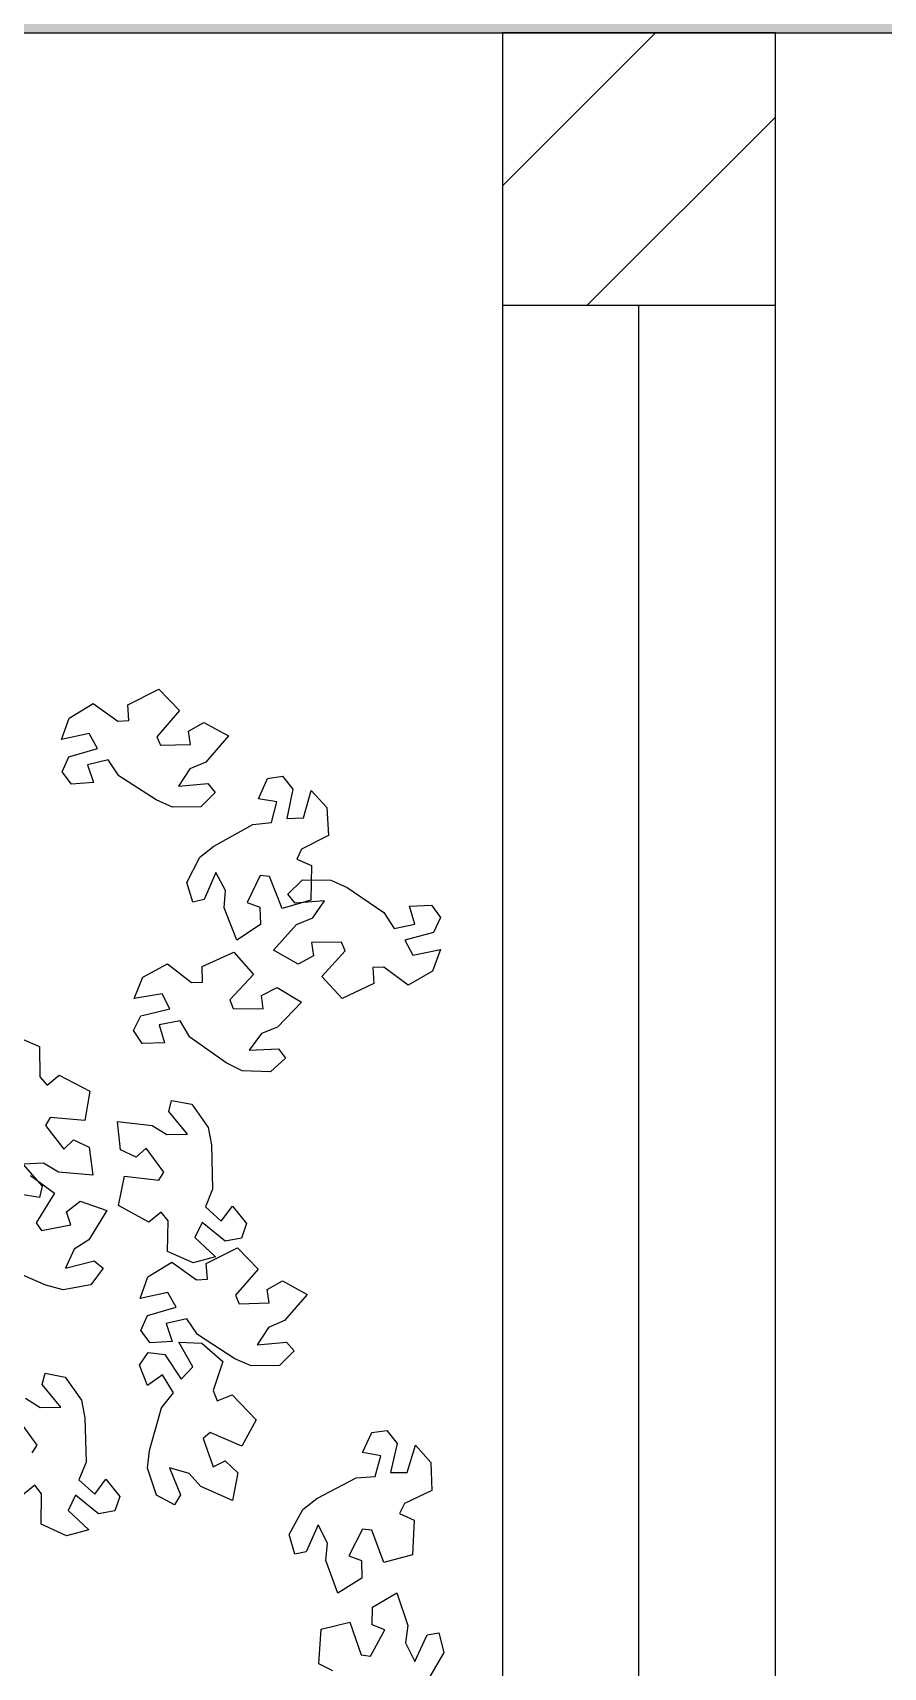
# Model space of a CAD drawing. Header units: centimetres. Extents: x -3096 to 13885, y -3131 to 5891.
# Drawn here: x 3102.8 to 3196.3, y 4338.5 to 4518.3 of the extents above; entities that cross this region are included whole.
import ezdxf

# ---------------------------------------------------------------- set-up
doc = ezdxf.new("R2010")
doc.units = ezdxf.units.CM
doc.layers.add('alberi', color=74, linetype='Continuous')

msp = doc.modelspace()

# ---------------------------------------------------------------- hatches: boundary and pattern name
at = {"transparency": 33554508}
h = msp.add_hatch(dxfattribs=at)
h.set_pattern_fill('GOST_WOOD', color=256, scale=2.9)
h.paths.add_polyline_path([(2004.42, 4578.3), (2004.42, 4518.3), (2442.31, 4518.3), (2442.31, 4578.3)])
h.paths.add_polyline_path([(2442.31, 4578.3), (2442.31, 4518.3), (2854.42, 4518.3), (2904.42, 4518.3), (3004.42, 4518.3), (3154.42, 4518.3), (3234.42, 4518.3), (3234.42, 4578.3)])
h.paths.add_polyline_path([(3484.5, 4518.3), (3484.5, 4578.3), (3334.42, 4578.3), (3334.42, 4518.3)])
h.paths.add_polyline_path([(4004.42, 4518.3), (4004.42, 4578.3), (3484.5, 4578.3), (3484.5, 4518.3)])
h = msp.add_hatch(dxfattribs=at)
h.set_pattern_fill('ANSI31', color=256, scale=5)
h.paths.add_polyline_path([(3184.42, 4518.3), (3154.42, 4518.3), (3154.42, 4488.3), (3184.42, 4488.3)])

# ---------------------------------------------------------------- linework, layer by layer
for p, q in [((2004.42, 4518.3), (4004.42, 4518.3)), ((3004.42, 4518.3), (3154.42, 4518.3)), ((3154.42, 4518.3), (3154.42, 4143.3)), ((3184.42, 4518.3), (3154.42, 4518.3)), ((3184.42, 4113.3), (3184.42, 4518.3)), ((3184.42, 4488.3), (3154.42, 4488.3)), ((3169.42, 4143.3), (3169.42, 4488.3))]:
    msp.add_line(p, q)
at = {"layer": 'alberi'}
for points in [[(3121.26, 4433.15), (3118.14, 4433.13), (3116.34, 4433.91), (3112.25, 4436.58), (3111.09, 4438.32), (3108.82, 4437.78), (3109.47, 4435.83), (3107.04, 4435.66), (3106.03, 4437.01), (3106.77, 4438.67), (3106.77, 4438.67), (3109.91, 4439.59), (3109, 4441.21), (3105.95, 4440.55), (3106.79, 4442.92), (3109.43, 4444.52), (3112.15, 4442.58), (3113.37, 4442.66), (3113.24, 4444.39), (3113.24, 4444.39), (3116.66, 4446.1), (3118.94, 4443.75), (3116.44, 4440.87), (3116.85, 4439.93), (3120.14, 4440.03), (3119.92, 4441.49), (3121.59, 4442.44), (3124.32, 4440.95), (3121.82, 4438.08), (3120.07, 4437.32), (3118.81, 4435.43), (3122.02, 4435.71), (3122.86, 4434.73)], [(3119.74, 4424.84), (3121.17, 4427.61), (3122.7, 4428.84), (3126.97, 4431.22), (3129.05, 4431.44), (3129.62, 4433.69), (3127.6, 4434.03), (3128.58, 4436.26), (3130.24, 4436.52), (3131.37, 4435.1), (3131.37, 4435.1), (3130.72, 4431.89), (3132.57, 4431.94), (3133.41, 4434.95), (3135.12, 4433.1), (3135.31, 4430.02), (3132.32, 4428.51), (3131.83, 4427.4), (3133.42, 4426.71), (3133.42, 4426.71), (3133.35, 4422.88), (3130.2, 4421.96), (3128.82, 4425.51), (3127.8, 4425.59), (3126.35, 4422.63), (3127.75, 4422.14), (3127.81, 4420.22), (3125.22, 4418.5), (3123.84, 4422.05), (3123.98, 4423.95), (3122.9, 4425.95), (3121.65, 4422.97), (3120.4, 4422.68)], [(3132.45, 4425.13), (3135.57, 4425.09), (3137.36, 4424.28), (3141.4, 4421.53), (3142.53, 4419.77), (3144.8, 4420.27), (3144.2, 4422.23), (3146.63, 4422.35), (3147.61, 4420.98), (3146.84, 4419.34), (3146.84, 4419.34), (3143.68, 4418.48), (3144.56, 4416.85), (3147.62, 4417.45), (3146.74, 4415.09), (3144.07, 4413.54), (3141.38, 4415.53), (3140.17, 4415.47), (3140.27, 4413.74), (3140.27, 4413.74), (3136.81, 4412.09), (3134.58, 4414.49), (3137.13, 4417.32), (3136.74, 4418.26), (3133.45, 4418.23), (3133.64, 4416.76), (3131.95, 4415.84), (3129.25, 4417.38), (3131.8, 4420.21), (3133.57, 4420.94), (3134.86, 4422.81), (3131.65, 4422.58), (3130.82, 4423.57)], [(3128.93, 4404.01), (3125.81, 4404.13), (3124.05, 4404.99), (3120.07, 4407.83), (3118.99, 4409.62), (3116.7, 4409.18), (3117.26, 4407.2), (3114.83, 4407.14), (3113.88, 4408.54), (3114.69, 4410.16), (3114.69, 4410.16), (3117.86, 4410.94), (3117.03, 4412.6), (3113.95, 4412.07), (3114.9, 4414.41), (3117.6, 4415.89), (3120.24, 4413.83), (3121.45, 4413.86), (3121.4, 4415.6), (3121.4, 4415.6), (3124.89, 4417.16), (3127.06, 4414.7), (3124.44, 4411.94), (3124.81, 4410.98), (3128.11, 4410.94), (3127.95, 4412.41), (3129.66, 4413.29), (3132.32, 4411.68), (3129.7, 4408.92), (3127.92, 4408.23), (3126.58, 4406.4), (3129.8, 4406.54), (3130.59, 4405.53)], [(3120.28, 4400.46), (3122.06, 4397.9), (3122.44, 4395.98), (3122.56, 4391.09), (3121.79, 4389.15), (3123.52, 4387.58), (3124.76, 4389.22), (3126.28, 4387.32), (3125.73, 4385.72), (3123.95, 4385.39), (3123.95, 4385.39), (3121.41, 4387.45), (3120.6, 4385.79), (3122.87, 4383.65), (3120.43, 4383), (3117.62, 4384.26), (3117.68, 4387.61), (3116.92, 4388.56), (3115.57, 4387.47), (3115.57, 4387.47), (3112.22, 4389.32), (3112.87, 4392.53), (3116.65, 4392.1), (3117.19, 4392.97), (3115.25, 4395.63), (3114.17, 4394.62), (3112.44, 4395.45), (3112.12, 4398.55), (3115.9, 4398.12), (3117.52, 4397.11), (3119.79, 4397.15), (3117.74, 4399.63), (3118.06, 4400.87)], [(3129.92, 4371.71), (3126.8, 4371.69), (3125, 4372.46), (3120.9, 4375.13), (3119.74, 4376.86), (3117.47, 4376.32), (3118.12, 4374.37), (3115.69, 4374.2), (3114.69, 4375.55), (3115.42, 4377.21), (3115.42, 4377.21), (3118.56, 4378.13), (3117.64, 4379.75), (3114.6, 4379.08), (3115.43, 4381.46), (3118.07, 4383.06), (3120.79, 4381.12), (3122.01, 4381.21), (3121.87, 4382.94), (3121.87, 4382.94), (3125.3, 4384.66), (3127.57, 4382.31), (3125.08, 4379.43), (3125.49, 4378.49), (3128.79, 4378.59), (3128.56, 4380.06), (3130.23, 4381.01), (3132.96, 4379.53), (3130.47, 4376.65), (3128.72, 4375.88), (3127.47, 4373.99), (3130.67, 4374.28), (3131.52, 4373.31)], [(3116.38, 4357.44), (3115.42, 4360.41), (3115.63, 4362.36), (3116.95, 4367.07), (3118.26, 4368.7), (3117.07, 4370.7), (3115.4, 4369.5), (3114.51, 4371.76), (3115.49, 4373.13), (3117.3, 4372.92), (3117.3, 4372.92), (3119.12, 4370.2), (3120.38, 4371.56), (3118.84, 4374.27), (3121.36, 4374.18), (3123.68, 4372.14), (3122.64, 4368.96), (3123.08, 4367.83), (3124.7, 4368.47), (3124.7, 4368.47), (3127.36, 4365.72), (3125.79, 4362.84), (3122.3, 4364.36), (3121.53, 4363.69), (3122.61, 4360.58), (3123.94, 4361.23), (3125.35, 4359.92), (3124.74, 4356.87), (3121.25, 4358.39), (3120, 4359.83), (3117.82, 4360.46), (3119.05, 4357.49), (3118.38, 4356.39)], [(3130.97, 4353.13), (3132.47, 4355.87), (3134.02, 4357.07), (3138.34, 4359.35), (3140.42, 4359.52), (3141.05, 4361.77), (3139.03, 4362.15), (3140.06, 4364.36), (3141.73, 4364.58), (3142.83, 4363.13), (3142.83, 4363.13), (3142.11, 4359.94), (3143.96, 4359.95), (3144.87, 4362.94), (3146.54, 4361.05), (3146.65, 4357.97), (3143.64, 4356.53), (3143.12, 4355.43), (3144.7, 4354.7), (3144.7, 4354.7), (3144.54, 4350.88), (3141.37, 4350.03), (3140.07, 4353.61), (3139.05, 4353.7), (3137.54, 4350.78), (3138.93, 4350.26), (3138.95, 4348.34), (3136.32, 4346.67), (3135.02, 4350.25), (3135.2, 4352.16), (3134.15, 4354.17), (3132.85, 4351.23), (3131.59, 4350.96)]]:
    msp.add_lwpolyline(points, close=True, dxfattribs=at)
for points in [[(3100.71, 4408), (3103.55, 4406.8), (3103.58, 4403.46), (3104.36, 4402.53), (3105.68, 4403.65), (3105.68, 4403.65), (3109.08, 4401.88), (3108.51, 4398.66), (3104.72, 4398.99), (3104.2, 4398.11), (3106.21, 4395.5), (3107.26, 4396.54), (3109.01, 4395.74), (3109.41, 4392.66), (3105.62, 4392.99), (3103.97, 4393.96), (3101.7, 4393.87), (3103.82, 4391.44), (3103.52, 4390.19), (3101.3, 4390.55)], [(3102.56, 4392.62), (3105.18, 4390.66), (3103.18, 4387.42), (3103.74, 4386.56), (3106.97, 4387.18), (3106.52, 4388.6), (3108.01, 4389.8), (3110.95, 4388.77), (3108.95, 4385.53), (3107.34, 4384.5), (3106.41, 4382.43), (3109.53, 4383.23), (3110.52, 4382.4), (3109.19, 4380.58), (3106.12, 4380.05), (3104.22, 4380.53), (3099.75, 4382.5)], [(3101.98, 4368.11), (3103.6, 4367.1), (3105.87, 4367.13), (3103.82, 4369.61), (3104.14, 4370.86), (3106.36, 4370.44), (3108.15, 4367.89), (3108.52, 4365.96), (3108.65, 4361.08), (3107.87, 4359.14), (3109.6, 4357.57), (3110.84, 4359.21), (3112.36, 4357.31), (3111.82, 4355.71), (3110.03, 4355.38), (3110.03, 4355.38), (3107.49, 4357.44), (3106.68, 4355.78), (3108.95, 4353.64), (3106.52, 4352.98), (3103.71, 4354.25), (3103.76, 4357.59), (3103.01, 4358.55), (3101.65, 4357.46)], [(3102.73, 4362.09), (3103.28, 4362.96), (3101.33, 4365.62)], [(3135.78, 4338.13), (3134.22, 4338.9), (3134.22, 4338.9), (3134.48, 4342.72), (3137.66, 4343.49), (3138.88, 4339.88), (3139.9, 4339.76), (3141.48, 4342.64), (3140.1, 4343.2), (3140.13, 4345.12), (3142.8, 4346.72), (3144.01, 4343.11), (3143.78, 4341.21), (3144.78, 4339.17), (3146.15, 4342.08), (3147.42, 4342.31), (3147.98, 4340.13), (3146.42, 4337.43)]]:
    msp.add_lwpolyline(points, dxfattribs=at)

doc.saveas('drawing.dxf')
